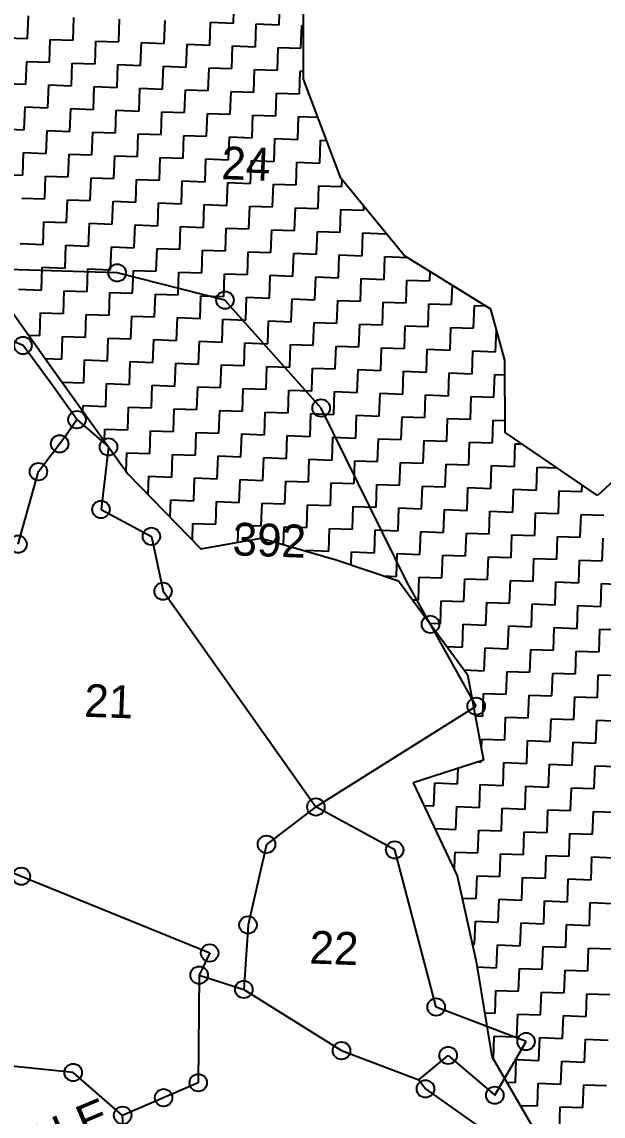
# Model space of a CAD drawing. Header units: metres. Extents: x 287345 to 291891, y 1993918 to 1999987.
# Drawn here: x 290887.5 to 291144, y 1997158.7 to 1997641.6 of the extents above; entities that cross this region are included whole.
import ezdxf
from ezdxf.enums import TextEntityAlignment as Align

# ---------------------------------------------------------------- set-up
doc = ezdxf.new("R2010")
doc.units = ezdxf.units.M
doc.header["$MEASUREMENT"] = 0
for name, color, linetype in [('POLY_HATCH', 12, 'Continuous'), ('POLY_PARCEL', 6, 'Continuous'), ('POLY_WATER', 4, 'Continuous'), ('TEXT_MAPIN', 7, 'Continuous'), ('TEXT_PARCEL', 7, 'Continuous')]:
    doc.layers.add(name, color=color, linetype=linetype)
doc.styles.get("Standard").update_dxf_attribs({"font": 'arial.ttf'})
doc.styles.add('TEXT_MAP', font='')
doc.styles.get('TEXT_MAP').set_extended_font_data('Kruti Dev 050')

msp = doc.modelspace()

# ---------------------------------------------------------------- linework, layer by layer
for centre in [(290929.58, 1997530.89), (290977.14, 1997518.84), (290888.03, 1997498.83), (291019.57, 1997471.23), (290911.83, 1997466.11), (290904.19, 1997455.44), (290925.74, 1997454.07), (290894.84, 1997443.15), (290922.45, 1997426.46), (290944.68, 1997414.59), (290885.85, 1997411.13), (290949.83, 1997390.38), (291067.81, 1997375.75), (291087.97, 1997339.62), (291017.25, 1997295.18), (290995.48, 1997278.67), (291052.03, 1997276.23), (290887.3, 1997264.6), (290987.31, 1997243.1), (290970.4, 1997230.73), (290965.73, 1997220.96), (290985.44, 1997214.65), (291070.32, 1997206.89), (291028.57, 1997187.63), (291109.99, 1997191.66), (291075.62, 1997185.53), (290910.17, 1997177.99), (290965.34, 1997173.45), (291065.59, 1997170.77), (291096.18, 1997167.96), (290950.06, 1997166.86), (290931.98, 1997159.07)]:
    msp.add_circle(centre, 3.85)
at = {"layer": 'POLY_HATCH', "linetype": 'Continuous'}
for p, q in [((290980.87, 1997641.11), (290981.23, 1997651.16)), ((291000.98, 1997640.4), (291001.34, 1997650.45)), ((290890.03, 1997634.26), (290890.38, 1997644.31)), ((290910.14, 1997633.54), (290910.49, 1997643.6)), ((290930.24, 1997632.83), (290930.6, 1997642.89)), ((290950.35, 1997632.12), (290950.71, 1997642.18)), ((290970.46, 1997631.41), (290970.82, 1997641.46)), ((290970.82, 1997641.46), (290980.87, 1997641.11)), ((290990.57, 1997630.7), (290990.93, 1997640.75)), ((290990.93, 1997640.75), (291000.98, 1997640.4)), ((291010.68, 1997629.99), (291011.04, 1997640.04)), ((291011.04, 1997640.04), (291011.75, 1997640.02)), ((290879.97, 1997634.61), (290890.03, 1997634.26)), ((290899.73, 1997623.85), (290900.08, 1997633.9)), ((290900.08, 1997633.9), (290910.14, 1997633.54)), ((290919.83, 1997623.13), (290920.19, 1997633.19)), ((290920.19, 1997633.19), (290930.24, 1997632.83)), ((290939.94, 1997622.42), (290940.3, 1997632.48)), ((290940.3, 1997632.48), (290950.35, 1997632.12)), ((290960.05, 1997621.71), (290960.41, 1997631.77)), ((290960.41, 1997631.77), (290970.46, 1997631.41)), ((290980.16, 1997621), (290980.52, 1997631.05)), ((290980.52, 1997631.05), (290990.57, 1997630.7)), ((291000.27, 1997620.29), (291000.63, 1997630.34)), ((291000.63, 1997630.34), (291010.68, 1997629.99)), ((290889.32, 1997614.15), (290889.67, 1997624.2)), ((290889.67, 1997624.2), (290899.73, 1997623.85)), ((290909.42, 1997613.44), (290909.78, 1997623.49)), ((290909.78, 1997623.49), (290919.83, 1997623.13)), ((290929.53, 1997612.72), (290929.89, 1997622.78)), ((290929.89, 1997622.78), (290939.94, 1997622.42)), ((290949.64, 1997612.01), (290950, 1997622.07)), ((290950, 1997622.07), (290960.05, 1997621.71)), ((290969.75, 1997611.3), (290970.11, 1997621.35)), ((290970.11, 1997621.35), (290980.16, 1997621)), ((290989.86, 1997610.59), (290990.22, 1997620.64)), ((290990.22, 1997620.64), (291000.27, 1997620.29)), ((291009.97, 1997609.88), (291010.32, 1997619.93)), ((291010.32, 1997619.93), (291011.79, 1997619.88)), ((290879.26, 1997614.5), (290889.32, 1997614.15)), ((290899.01, 1997603.74), (290899.37, 1997613.79)), ((290899.37, 1997613.79), (290909.42, 1997613.44)), ((290919.12, 1997603.02), (290919.48, 1997613.08)), ((290919.48, 1997613.08), (290929.53, 1997612.72)), ((290939.23, 1997602.31), (290939.59, 1997612.37)), ((290939.59, 1997612.37), (290949.64, 1997612.01)), ((290959.34, 1997601.6), (290959.7, 1997611.66)), ((290959.7, 1997611.66), (290969.75, 1997611.3)), ((290979.45, 1997600.89), (290979.81, 1997610.94)), ((290979.81, 1997610.94), (290989.86, 1997610.59)), ((290999.56, 1997600.18), (290999.91, 1997610.23)), ((290999.91, 1997610.23), (291009.97, 1997609.88)), ((290888.6, 1997594.04), (290888.96, 1997604.09)), ((290888.96, 1997604.09), (290899.01, 1997603.74)), ((290908.71, 1997593.33), (290909.07, 1997603.38)), ((290909.07, 1997603.38), (290919.12, 1997603.02)), ((290928.82, 1997592.61), (290929.18, 1997602.67)), ((290929.18, 1997602.67), (290939.23, 1997602.31)), ((290948.93, 1997591.9), (290949.29, 1997601.96)), ((290949.29, 1997601.96), (290959.34, 1997601.6)), ((290969.04, 1997591.19), (290969.4, 1997601.25)), ((290969.4, 1997601.25), (290979.45, 1997600.89)), ((290989.15, 1997590.48), (290989.5, 1997600.53)), ((290989.5, 1997600.53), (290999.56, 1997600.18)), ((291009.26, 1997589.77), (291009.61, 1997599.82)), ((291009.61, 1997599.82), (291018.19, 1997599.52)), ((290878.55, 1997594.39), (290888.6, 1997594.04)), ((290898.3, 1997583.63), (290898.66, 1997593.68)), ((290898.66, 1997593.68), (290908.71, 1997593.33)), ((290918.41, 1997582.92), (290918.77, 1997592.97)), ((290918.77, 1997592.97), (290928.82, 1997592.61)), ((290938.52, 1997582.2), (290938.88, 1997592.26)), ((290938.88, 1997592.26), (290948.93, 1997591.9)), ((290958.63, 1997581.49), (290958.99, 1997591.55)), ((290958.99, 1997591.55), (290969.04, 1997591.19)), ((290978.74, 1997580.78), (290979.09, 1997590.84)), ((290979.09, 1997590.84), (290989.15, 1997590.48)), ((290998.85, 1997580.07), (290999.2, 1997590.12)), ((290999.2, 1997590.12), (291009.26, 1997589.77)), ((291018.96, 1997579.36), (291019.31, 1997589.41)), ((291019.31, 1997589.41), (291022.05, 1997589.32)), ((290887.89, 1997573.93), (290888.25, 1997583.98)), ((290888.25, 1997583.98), (290898.3, 1997583.63)), ((290908, 1997573.22), (290908.36, 1997583.27)), ((290908.36, 1997583.27), (290918.41, 1997582.92)), ((290928.11, 1997572.51), (290928.47, 1997582.56)), ((290928.47, 1997582.56), (290938.52, 1997582.2)), ((290948.22, 1997571.79), (290948.57, 1997581.85)), ((290948.57, 1997581.85), (290958.63, 1997581.49)), ((290968.33, 1997571.08), (290968.68, 1997581.14)), ((290968.68, 1997581.14), (290978.74, 1997580.78)), ((290988.44, 1997570.37), (290988.79, 1997580.43)), ((290988.79, 1997580.43), (290998.85, 1997580.07)), ((291008.55, 1997569.66), (291008.9, 1997579.71)), ((291008.9, 1997579.71), (291018.96, 1997579.36)), ((290877.84, 1997574.28), (290887.89, 1997573.93)), ((290897.59, 1997563.52), (290897.95, 1997573.57)), ((290897.95, 1997573.57), (290908, 1997573.22)), ((290917.7, 1997562.81), (290918.06, 1997572.86)), ((290918.06, 1997572.86), (290928.11, 1997572.51)), ((290937.81, 1997562.1), (290938.16, 1997572.15)), ((290938.16, 1997572.15), (290948.22, 1997571.79)), ((290957.92, 1997561.38), (290958.27, 1997571.44)), ((290958.27, 1997571.44), (290968.33, 1997571.08)), ((290978.03, 1997560.67), (290978.38, 1997570.73)), ((290978.38, 1997570.73), (290988.44, 1997570.37)), ((290998.14, 1997559.96), (290998.49, 1997570.02)), ((290998.49, 1997570.02), (291008.55, 1997569.66)), ((291018.24, 1997559.25), (291018.6, 1997569.3)), ((291018.6, 1997569.3), (291028.66, 1997568.95)), ((291028.66, 1997568.95), (291028.77, 1997572.19)), ((290887.54, 1997563.87), (290897.59, 1997563.52)), ((290907.29, 1997553.11), (290907.65, 1997563.16)), ((290907.65, 1997563.16), (290917.7, 1997562.81)), ((290927.4, 1997552.4), (290927.75, 1997562.45)), ((290927.75, 1997562.45), (290937.81, 1997562.1)), ((290947.51, 1997551.69), (290947.86, 1997561.74)), ((290947.86, 1997561.74), (290957.92, 1997561.38)), ((290967.62, 1997550.97), (290967.97, 1997561.03)), ((290967.97, 1997561.03), (290978.03, 1997560.67)), ((290987.73, 1997550.26), (290988.08, 1997560.32)), ((290988.08, 1997560.32), (290998.14, 1997559.96)), ((291007.83, 1997549.55), (291008.19, 1997559.6)), ((291008.19, 1997559.6), (291018.24, 1997559.25)), ((291027.94, 1997548.84), (291028.3, 1997558.89)), ((291028.3, 1997558.89), (291038.35, 1997558.54)), ((291038.35, 1997558.54), (291038.42, 1997560.35)), ((290896.88, 1997543.41), (290897.24, 1997553.46)), ((290897.24, 1997553.46), (290907.29, 1997553.11)), ((290916.99, 1997542.7), (290917.34, 1997552.75)), ((290917.34, 1997552.75), (290927.4, 1997552.4)), ((290937.1, 1997541.99), (290937.45, 1997552.04)), ((290937.45, 1997552.04), (290947.51, 1997551.69)), ((290957.21, 1997541.27), (290957.56, 1997551.33)), ((290957.56, 1997551.33), (290967.62, 1997550.97)), ((290977.32, 1997540.56), (290977.67, 1997550.62)), ((290977.67, 1997550.62), (290987.73, 1997550.26)), ((290997.42, 1997539.85), (290997.78, 1997549.91)), ((290997.78, 1997549.91), (291007.83, 1997549.55)), ((291017.53, 1997539.14), (291017.89, 1997549.19)), ((291017.89, 1997549.19), (291027.94, 1997548.84)), ((291037.64, 1997538.43), (291038, 1997548.48)), ((291038, 1997548.48), (291048.05, 1997548.13)), ((291048.05, 1997548.13), (291048.07, 1997548.51)), ((290886.82, 1997543.77), (290896.88, 1997543.41)), ((290906.58, 1997533), (290906.93, 1997543.05)), ((290906.93, 1997543.05), (290916.99, 1997542.7)), ((290926.69, 1997532.29), (290927.04, 1997542.34)), ((290927.04, 1997542.34), (290937.1, 1997541.99)), ((290946.8, 1997531.58), (290947.15, 1997541.63)), ((290947.15, 1997541.63), (290957.21, 1997541.27)), ((290966.9, 1997530.86), (290967.26, 1997540.92)), ((290967.26, 1997540.92), (290977.32, 1997540.56)), ((290987.01, 1997530.15), (290987.37, 1997540.21)), ((290987.37, 1997540.21), (290997.42, 1997539.85)), ((291007.12, 1997529.44), (291007.48, 1997539.5)), ((291007.48, 1997539.5), (291017.53, 1997539.14)), ((291027.23, 1997528.73), (291027.59, 1997538.78)), ((291027.59, 1997538.78), (291037.64, 1997538.43)), ((291047.34, 1997528.02), (291047.7, 1997538.07)), ((291047.7, 1997538.07), (291057.39, 1997537.73)), ((290896.17, 1997523.3), (290896.52, 1997533.35)), ((290896.52, 1997533.35), (290906.58, 1997533)), ((290916.28, 1997522.59), (290916.63, 1997532.64)), ((290916.63, 1997532.64), (290926.69, 1997532.29)), ((290936.39, 1997521.88), (290936.74, 1997531.93)), ((290936.74, 1997531.93), (290946.8, 1997531.58)), ((290956.49, 1997521.17), (290956.85, 1997531.22)), ((290956.85, 1997531.22), (290966.9, 1997530.86)), ((290976.6, 1997520.45), (290976.96, 1997530.51)), ((290976.96, 1997530.51), (290987.01, 1997530.15)), ((290996.71, 1997519.74), (290997.07, 1997529.8)), ((290997.07, 1997529.8), (291007.12, 1997529.44)), ((291067.45, 1997527.31), (291067.6, 1997531.41)), ((291016.82, 1997519.03), (291017.18, 1997529.09)), ((291017.18, 1997529.09), (291027.23, 1997528.73)), ((291036.93, 1997518.32), (291037.29, 1997528.37)), ((291037.29, 1997528.37), (291047.34, 1997528.02)), ((291057.04, 1997517.61), (291057.4, 1997527.66)), ((291057.4, 1997527.66), (291067.45, 1997527.31)), ((291077.15, 1997516.9), (291077.45, 1997525.32)), ((290886.11, 1997523.66), (290896.17, 1997523.3)), ((290905.87, 1997512.89), (290906.22, 1997522.94)), ((290906.22, 1997522.94), (290916.28, 1997522.59)), ((290925.98, 1997512.18), (290926.33, 1997522.23)), ((290926.33, 1997522.23), (290936.39, 1997521.88)), ((290946.08, 1997511.47), (290946.44, 1997521.52)), ((290946.44, 1997521.52), (290956.49, 1997521.17)), ((290966.19, 1997510.76), (290966.55, 1997520.81)), ((290966.55, 1997520.81), (290976.6, 1997520.45)), ((290986.3, 1997510.04), (290986.66, 1997520.1)), ((290986.66, 1997520.1), (290996.71, 1997519.74)), ((291006.41, 1997509.33), (291006.77, 1997519.39)), ((291006.77, 1997519.39), (291016.82, 1997519.03)), ((291026.52, 1997508.62), (291026.88, 1997518.68)), ((291026.88, 1997518.68), (291036.93, 1997518.32)), ((291046.63, 1997507.91), (291046.99, 1997517.96)), ((291046.99, 1997517.96), (291057.04, 1997517.61)), ((291066.74, 1997507.2), (291067.09, 1997517.25)), ((291067.09, 1997517.25), (291077.15, 1997516.9)), ((291086.85, 1997506.49), (291087.2, 1997516.54)), ((291087.2, 1997516.54), (291091.89, 1997516.37)), ((290895.46, 1997503.19), (290895.81, 1997513.25)), ((290895.81, 1997513.25), (290905.87, 1997512.89)), ((290915.57, 1997502.48), (290915.92, 1997512.53)), ((290915.92, 1997512.53), (290925.98, 1997512.18)), ((290935.67, 1997501.77), (290936.03, 1997511.82)), ((290936.03, 1997511.82), (290946.08, 1997511.47)), ((290955.78, 1997501.06), (290956.14, 1997511.11)), ((290956.14, 1997511.11), (290966.19, 1997510.76)), ((290975.89, 1997500.35), (290976.25, 1997510.4)), ((290976.25, 1997510.4), (290986.3, 1997510.04)), ((290996, 1997499.63), (290996.36, 1997509.69)), ((290996.36, 1997509.69), (291006.41, 1997509.33)), ((291016.11, 1997498.92), (291016.47, 1997508.98)), ((291016.47, 1997508.98), (291026.52, 1997508.62)), ((291036.22, 1997498.21), (291036.57, 1997508.26)), ((291036.57, 1997508.26), (291046.63, 1997507.91)), ((291056.33, 1997497.5), (291056.68, 1997507.55)), ((291056.68, 1997507.55), (291066.74, 1997507.2)), ((291076.44, 1997496.79), (291076.79, 1997506.84)), ((291076.79, 1997506.84), (291086.85, 1997506.49)), ((291096.55, 1997496.08), (291096.89, 1997505.76)), ((290890.55, 1997503.37), (290895.46, 1997503.19)), ((290905.15, 1997492.78), (290905.51, 1997502.84)), ((290905.51, 1997502.84), (290915.57, 1997502.48)), ((290925.26, 1997492.07), (290925.62, 1997502.12)), ((290925.62, 1997502.12), (290935.67, 1997501.77)), ((290945.37, 1997491.36), (290945.73, 1997501.41)), ((290945.73, 1997501.41), (290955.78, 1997501.06)), ((290965.48, 1997490.65), (290965.84, 1997500.7)), ((290965.84, 1997500.7), (290975.89, 1997500.35)), ((290985.59, 1997489.93), (290985.95, 1997499.99)), ((290985.95, 1997499.99), (290996, 1997499.63)), ((291005.7, 1997489.22), (291006.06, 1997499.28)), ((291006.06, 1997499.28), (291016.11, 1997498.92)), ((291025.81, 1997488.51), (291026.16, 1997498.57)), ((291026.16, 1997498.57), (291036.22, 1997498.21)), ((291045.92, 1997487.8), (291046.27, 1997497.85)), ((291046.27, 1997497.85), (291056.33, 1997497.5)), ((291066.03, 1997487.09), (291066.38, 1997497.14)), ((291066.38, 1997497.14), (291076.44, 1997496.79)), ((291086.14, 1997486.38), (291086.49, 1997496.43)), ((291086.49, 1997496.43), (291096.55, 1997496.08)), ((290897.86, 1997493.04), (290905.15, 1997492.78)), ((290914.85, 1997482.37), (290915.21, 1997492.43)), ((290915.21, 1997492.43), (290925.26, 1997492.07)), ((290934.96, 1997481.66), (290935.32, 1997491.71)), ((290935.32, 1997491.71), (290945.37, 1997491.36)), ((290955.07, 1997480.95), (290955.43, 1997491)), ((290955.43, 1997491), (290965.48, 1997490.65)), ((290975.18, 1997480.24), (290975.54, 1997490.29)), ((290975.54, 1997490.29), (290985.59, 1997489.93)), ((290995.29, 1997479.52), (290995.65, 1997489.58)), ((290995.65, 1997489.58), (291005.7, 1997489.22)), ((291015.4, 1997478.81), (291015.75, 1997488.87)), ((291015.75, 1997488.87), (291025.81, 1997488.51)), ((291035.51, 1997478.1), (291035.86, 1997488.16)), ((291035.86, 1997488.16), (291045.92, 1997487.8)), ((291055.62, 1997477.39), (291055.97, 1997487.44)), ((291055.97, 1997487.44), (291066.03, 1997487.09)), ((291075.73, 1997476.68), (291076.08, 1997486.73)), ((291076.08, 1997486.73), (291086.14, 1997486.38)), ((291095.83, 1997475.97), (291096.19, 1997486.02)), ((291096.19, 1997486.02), (291100.61, 1997485.86)), ((290905.21, 1997482.71), (290914.85, 1997482.37)), ((290924.55, 1997471.96), (290924.91, 1997482.02)), ((290924.91, 1997482.02), (290934.96, 1997481.66)), ((290944.66, 1997471.25), (290945.02, 1997481.3)), ((290945.02, 1997481.3), (290955.07, 1997480.95)), ((290964.77, 1997470.54), (290965.13, 1997480.59)), ((290965.13, 1997480.59), (290975.18, 1997480.24)), ((290984.88, 1997469.83), (290985.23, 1997479.88)), ((290985.23, 1997479.88), (290995.29, 1997479.52)), ((291004.99, 1997469.11), (291005.34, 1997479.17)), ((291005.34, 1997479.17), (291015.4, 1997478.81)), ((291025.1, 1997468.4), (291025.45, 1997478.46)), ((291025.45, 1997478.46), (291035.51, 1997478.1)), ((291045.21, 1997467.69), (291045.56, 1997477.75)), ((291045.56, 1997477.75), (291055.62, 1997477.39)), ((291065.32, 1997466.98), (291065.67, 1997477.03)), ((291065.67, 1997477.03), (291075.73, 1997476.68)), ((291085.42, 1997466.27), (291085.78, 1997476.32)), ((291085.78, 1997476.32), (291095.83, 1997475.97)), ((290914.41, 1997469.92), (290914.5, 1997472.32)), ((290914.5, 1997472.32), (290924.55, 1997471.96)), ((290934.25, 1997461.55), (290934.61, 1997471.6)), ((290934.61, 1997471.6), (290944.66, 1997471.25)), ((290954.36, 1997460.84), (290954.72, 1997470.89)), ((290954.72, 1997470.89), (290964.77, 1997470.54)), ((290974.47, 1997460.13), (290974.82, 1997470.18)), ((290974.82, 1997470.18), (290984.88, 1997469.83)), ((290994.58, 1997459.42), (290994.93, 1997469.47)), ((290994.93, 1997469.47), (291004.99, 1997469.11)), ((291014.69, 1997458.7), (291015.04, 1997468.76)), ((291015.04, 1997468.76), (291025.1, 1997468.4)), ((291034.8, 1997457.99), (291035.15, 1997468.05)), ((291035.15, 1997468.05), (291045.21, 1997467.69)), ((291054.9, 1997457.28), (291055.26, 1997467.34)), ((291055.26, 1997467.34), (291065.32, 1997466.98)), ((291075.01, 1997456.57), (291075.37, 1997466.62)), ((291075.37, 1997466.62), (291085.42, 1997466.27)), ((290924.01, 1997456.59), (290924.2, 1997461.91)), ((290924.2, 1997461.91), (290934.25, 1997461.55)), ((291095.12, 1997455.86), (291095.48, 1997465.91)), ((291095.48, 1997465.91), (291100.78, 1997465.72)), ((290943.95, 1997451.14), (290944.31, 1997461.19)), ((290944.31, 1997461.19), (290954.36, 1997460.84)), ((290964.06, 1997450.43), (290964.41, 1997460.48)), ((290964.41, 1997460.48), (290974.47, 1997460.13)), ((290984.17, 1997449.72), (290984.52, 1997459.77)), ((290984.52, 1997459.77), (290994.58, 1997459.42)), ((291004.28, 1997449.01), (291004.63, 1997459.06)), ((291004.63, 1997459.06), (291014.69, 1997458.7)), ((291024.39, 1997448.29), (291024.74, 1997458.35)), ((291024.74, 1997458.35), (291034.8, 1997457.99)), ((291044.49, 1997447.58), (291044.85, 1997457.64)), ((291044.85, 1997457.64), (291054.9, 1997457.28)), ((291064.6, 1997446.87), (291064.96, 1997456.93)), ((291064.96, 1997456.93), (291075.01, 1997456.57)), ((291084.71, 1997446.16), (291085.07, 1997456.21)), ((291085.07, 1997456.21), (291095.12, 1997455.86)), ((291104.82, 1997445.45), (291105.18, 1997455.5)), ((291105.18, 1997455.5), (291108.14, 1997455.4)), ((290933.6, 1997443.25), (290933.9, 1997451.5)), ((290933.9, 1997451.5), (290943.95, 1997451.14)), ((290953.65, 1997440.73), (290954, 1997450.78)), ((290954, 1997450.78), (290964.06, 1997450.43)), ((290973.76, 1997440.02), (290974.11, 1997450.07)), ((290974.11, 1997450.07), (290984.17, 1997449.72)), ((290993.87, 1997439.31), (290994.22, 1997449.36)), ((290994.22, 1997449.36), (291004.28, 1997449.01)), ((291013.98, 1997438.6), (291014.33, 1997448.65)), ((291014.33, 1997448.65), (291024.39, 1997448.29)), ((291034.08, 1997437.88), (291034.44, 1997447.94)), ((291034.44, 1997447.94), (291044.49, 1997447.58)), ((291054.19, 1997437.17), (291054.55, 1997447.23)), ((291054.55, 1997447.23), (291064.6, 1997446.87)), ((291074.3, 1997436.46), (291074.66, 1997446.51)), ((291074.66, 1997446.51), (291084.71, 1997446.16)), ((291094.41, 1997435.75), (291094.77, 1997445.8)), ((291094.77, 1997445.8), (291104.82, 1997445.45)), ((291114.52, 1997435.04), (291114.88, 1997445.09)), ((291114.88, 1997445.09), (291123.66, 1997444.78)), ((290943.31, 1997433.01), (290943.59, 1997441.09)), ((290943.59, 1997441.09), (290953.65, 1997440.73)), ((290963.35, 1997430.32), (290963.7, 1997440.37)), ((290963.7, 1997440.37), (290973.76, 1997440.02)), ((290983.46, 1997429.61), (290983.81, 1997439.66)), ((290983.81, 1997439.66), (290993.87, 1997439.31)), ((291003.57, 1997428.9), (291003.92, 1997438.95)), ((291003.92, 1997438.95), (291013.98, 1997438.6)), ((291023.67, 1997428.18), (291024.03, 1997438.24)), ((291024.03, 1997438.24), (291034.08, 1997437.88)), ((291043.78, 1997427.47), (291044.14, 1997437.53)), ((291044.14, 1997437.53), (291054.19, 1997437.17)), ((291063.89, 1997426.76), (291064.25, 1997436.82)), ((291064.25, 1997436.82), (291074.3, 1997436.46)), ((291084, 1997426.05), (291084.36, 1997436.1)), ((291084.36, 1997436.1), (291094.41, 1997435.75)), ((291104.11, 1997425.34), (291104.47, 1997435.39)), ((291104.47, 1997435.39), (291114.52, 1997435.04)), ((291124.22, 1997424.63), (291124.57, 1997434.68)), ((291124.57, 1997434.68), (291134.63, 1997434.33)), ((291134.63, 1997434.33), (291134.73, 1997437.21)), ((290953.02, 1997423.02), (290953.29, 1997430.68)), ((290953.29, 1997430.68), (290963.35, 1997430.32)), ((290973.05, 1997419.91), (290973.4, 1997429.96)), ((290973.4, 1997429.96), (290983.46, 1997429.61)), ((290993.15, 1997419.2), (290993.51, 1997429.25)), ((290993.51, 1997429.25), (291003.57, 1997428.9)), ((291013.26, 1997418.49), (291013.62, 1997428.54)), ((291013.62, 1997428.54), (291023.67, 1997428.18)), ((291033.37, 1997417.77), (291033.73, 1997427.83)), ((291033.73, 1997427.83), (291043.78, 1997427.47)), ((291053.48, 1997417.06), (291053.84, 1997427.12)), ((291053.84, 1997427.12), (291063.89, 1997426.76)), ((291073.59, 1997416.35), (291073.95, 1997426.41)), ((291073.95, 1997426.41), (291084, 1997426.05)), ((291093.7, 1997415.64), (291094.06, 1997425.69)), ((291094.06, 1997425.69), (291104.11, 1997425.34)), ((291113.81, 1997414.93), (291114.16, 1997424.98)), ((291114.16, 1997424.98), (291124.22, 1997424.63)), ((291133.92, 1997414.22), (291134.27, 1997424.27)), ((291134.27, 1997424.27), (291144.33, 1997423.92)), ((290962.74, 1997413.04), (290962.99, 1997420.27)), ((290962.99, 1997420.27), (290973.05, 1997419.91)), ((290982.83, 1997411.97), (290983.1, 1997419.55)), ((290983.1, 1997419.55), (290993.15, 1997419.2)), ((291002.93, 1997410.93), (291003.21, 1997418.84)), ((291003.21, 1997418.84), (291013.26, 1997418.49)), ((291022.96, 1997408.08), (291023.32, 1997418.13)), ((291023.32, 1997418.13), (291033.37, 1997417.77)), ((291043.07, 1997407.36), (291043.43, 1997417.42)), ((291043.43, 1997417.42), (291053.48, 1997417.06)), ((291063.18, 1997406.65), (291063.54, 1997416.71)), ((291063.54, 1997416.71), (291073.59, 1997416.35)), ((291083.29, 1997405.94), (291083.65, 1997416)), ((291083.65, 1997416), (291093.7, 1997415.64)), ((291103.4, 1997405.23), (291103.75, 1997415.28)), ((291103.75, 1997415.28), (291113.81, 1997414.93)), ((291123.51, 1997404.52), (291123.86, 1997414.57)), ((291123.86, 1997414.57), (291133.92, 1997414.22)), ((291143.62, 1997403.81), (291143.97, 1997413.86)), ((291012.89, 1997408.06), (291012.91, 1997408.43)), ((291012.91, 1997408.43), (291022.96, 1997408.08)), ((291032.81, 1997401.99), (291033.02, 1997407.72)), ((291033.02, 1997407.72), (291043.07, 1997407.36)), ((291052.77, 1997396.95), (291053.13, 1997407.01)), ((291053.13, 1997407.01), (291063.18, 1997406.65)), ((291072.88, 1997396.24), (291073.23, 1997406.3)), ((291073.23, 1997406.3), (291083.29, 1997405.94)), ((291092.99, 1997395.53), (291093.34, 1997405.59)), ((291093.34, 1997405.59), (291103.4, 1997405.23)), ((291113.1, 1997394.82), (291113.45, 1997404.87)), ((291113.45, 1997404.87), (291123.51, 1997404.52)), ((291133.21, 1997394.11), (291133.56, 1997404.16)), ((291133.56, 1997404.16), (291143.62, 1997403.81)), ((291047.07, 1997397.16), (291052.77, 1997396.95)), ((291062.47, 1997386.54), (291062.82, 1997396.6)), ((291062.82, 1997396.6), (291072.88, 1997396.24)), ((291082.58, 1997385.83), (291082.93, 1997395.89)), ((291082.93, 1997395.89), (291092.99, 1997395.53)), ((291102.69, 1997385.12), (291103.04, 1997395.18)), ((291103.04, 1997395.18), (291113.1, 1997394.82)), ((291122.8, 1997384.41), (291123.15, 1997394.46)), ((291123.15, 1997394.46), (291133.21, 1997394.11)), ((291142.9, 1997383.7), (291143.26, 1997393.75)), ((291143.26, 1997393.75), (291153.32, 1997393.4)), ((291059.74, 1997386.64), (291062.47, 1997386.54)), ((291072.17, 1997376.13), (291072.52, 1997386.19)), ((291072.52, 1997386.19), (291082.58, 1997385.83)), ((291092.28, 1997375.42), (291092.63, 1997385.48)), ((291092.63, 1997385.48), (291102.69, 1997385.12)), ((291112.39, 1997374.71), (291112.74, 1997384.76)), ((291112.74, 1997384.76), (291122.8, 1997384.41)), ((291132.49, 1997374), (291132.85, 1997384.05)), ((291132.85, 1997384.05), (291142.9, 1997383.7)), ((291067.37, 1997376.3), (291072.17, 1997376.13)), ((291081.87, 1997365.72), (291082.22, 1997375.78)), ((291082.22, 1997375.78), (291092.28, 1997375.42)), ((291101.98, 1997365.01), (291102.33, 1997375.07)), ((291102.33, 1997375.07), (291112.39, 1997374.71)), ((291122.08, 1997364.3), (291122.44, 1997374.35)), ((291122.44, 1997374.35), (291132.49, 1997374)), ((291142.19, 1997363.59), (291142.55, 1997373.64)), ((291142.55, 1997373.64), (291152.6, 1997373.29)), ((291074.99, 1997365.97), (291081.87, 1997365.72)), ((291091.56, 1997355.31), (291091.92, 1997365.37)), ((291091.92, 1997365.37), (291101.98, 1997365.01)), ((291111.67, 1997354.6), (291112.03, 1997364.66)), ((291112.03, 1997364.66), (291122.08, 1997364.3)), ((291131.78, 1997353.89), (291132.14, 1997363.94)), ((291132.14, 1997363.94), (291142.19, 1997363.59)), ((291082.61, 1997355.63), (291091.56, 1997355.31)), ((291101.26, 1997344.9), (291101.62, 1997354.96)), ((291101.62, 1997354.96), (291111.67, 1997354.6)), ((291121.37, 1997344.19), (291121.73, 1997354.25)), ((291121.73, 1997354.25), (291131.78, 1997353.89)), ((291141.48, 1997343.48), (291141.84, 1997353.53)), ((291141.84, 1997353.53), (291151.89, 1997353.18)), ((291090.85, 1997335.2), (291091.21, 1997345.26)), ((291091.21, 1997345.26), (291101.26, 1997344.9)), ((291110.96, 1997334.49), (291111.32, 1997344.55)), ((291111.32, 1997344.55), (291121.37, 1997344.19)), ((291131.07, 1997333.78), (291131.43, 1997343.84)), ((291131.43, 1997343.84), (291141.48, 1997343.48)), ((291087.52, 1997335.32), (291090.85, 1997335.2)), ((291100.55, 1997324.79), (291100.91, 1997334.85)), ((291100.91, 1997334.85), (291110.96, 1997334.49)), ((291120.66, 1997324.08), (291121.02, 1997334.14)), ((291121.02, 1997334.14), (291131.07, 1997333.78)), ((291140.77, 1997323.37), (291141.13, 1997333.42)), ((291141.13, 1997333.42), (291151.18, 1997333.07)), ((291090.32, 1997320.23), (291090.5, 1997325.15)), ((291090.5, 1997325.15), (291100.55, 1997324.79)), ((291110.25, 1997314.38), (291110.61, 1997324.44)), ((291110.61, 1997324.44), (291120.66, 1997324.08)), ((291130.36, 1997313.67), (291130.72, 1997323.73)), ((291130.72, 1997323.73), (291140.77, 1997323.37)), ((291079.73, 1997305.4), (291079.97, 1997312.17)), ((291089.12, 1997315.13), (291090.14, 1997315.09)), ((291090.14, 1997315.09), (291090.15, 1997315.47)), ((291099.84, 1997304.68), (291100.2, 1997314.74)), ((291100.2, 1997314.74), (291110.25, 1997314.38)), ((291119.95, 1997303.97), (291120.31, 1997314.03)), ((291120.31, 1997314.03), (291130.36, 1997313.67)), ((291140.06, 1997303.26), (291140.41, 1997313.32)), ((291140.41, 1997313.32), (291150.47, 1997312.96)), ((291069.32, 1997295.7), (291069.68, 1997305.75)), ((291069.68, 1997305.75), (291079.73, 1997305.4)), ((291089.43, 1997294.99), (291089.79, 1997305.04)), ((291089.79, 1997305.04), (291099.84, 1997304.68)), ((291109.54, 1997294.27), (291109.89, 1997304.33)), ((291109.89, 1997304.33), (291119.95, 1997303.97)), ((291129.65, 1997293.56), (291130, 1997303.62)), ((291130, 1997303.62), (291140.06, 1997303.26)), ((291064.9, 1997295.85), (291069.32, 1997295.7)), ((291079.02, 1997285.29), (291079.38, 1997295.34)), ((291079.38, 1997295.34), (291089.43, 1997294.99)), ((291099.13, 1997284.58), (291099.48, 1997294.63)), ((291099.48, 1997294.63), (291109.54, 1997294.27)), ((291119.24, 1997283.86), (291119.59, 1997293.92)), ((291119.59, 1997293.92), (291129.65, 1997293.56)), ((291139.35, 1997283.15), (291139.7, 1997293.21)), ((291139.7, 1997293.21), (291149.76, 1997292.85)), ((291069.75, 1997285.62), (291079.02, 1997285.29)), ((291088.72, 1997274.88), (291089.07, 1997284.93)), ((291089.07, 1997284.93), (291099.13, 1997284.58)), ((291108.83, 1997274.17), (291109.18, 1997284.22)), ((291109.18, 1997284.22), (291119.24, 1997283.86)), ((291128.96, 1997274.21), (291129.29, 1997283.51)), ((291129.29, 1997283.51), (291139.35, 1997283.15)), ((291078.58, 1997272.83), (291078.66, 1997275.23)), ((291078.66, 1997275.23), (291088.72, 1997274.88)), ((291098.42, 1997264.47), (291098.73, 1997273.38)), ((291098.73, 1997273.38), (291098.77, 1997274.52)), ((291098.77, 1997274.52), (291108.83, 1997274.17)), ((291118.53, 1997263.76), (291118.88, 1997273.81)), ((291118.88, 1997273.81), (291128.94, 1997273.45)), ((291128.94, 1997273.45), (291128.96, 1997274.21)), ((291078.39, 1997267.37), (291078.58, 1997272.83)), ((291138.64, 1997263.04), (291138.99, 1997273.1)), ((291138.99, 1997273.1), (291149.05, 1997272.74)), ((291088.01, 1997254.77), (291088.36, 1997264.82)), ((291088.36, 1997264.82), (291098.42, 1997264.47)), ((291108.12, 1997254.06), (291108.47, 1997264.11)), ((291108.47, 1997264.11), (291118.53, 1997263.76)), ((291128.23, 1997253.34), (291128.58, 1997263.4)), ((291128.58, 1997263.4), (291138.64, 1997263.04)), ((291081.78, 1997254.99), (291088.01, 1997254.77)), ((291097.71, 1997244.36), (291098.06, 1997254.41)), ((291098.06, 1997254.41), (291108.12, 1997254.06)), ((291117.81, 1997243.65), (291118.17, 1997253.7)), ((291118.17, 1997253.7), (291128.23, 1997253.34)), ((291137.92, 1997242.93), (291138.28, 1997252.99)), ((291138.28, 1997252.99), (291148.33, 1997252.63)), ((291087.3, 1997234.66), (291087.65, 1997244.71)), ((291087.65, 1997244.71), (291097.71, 1997244.36)), ((291107.4, 1997233.95), (291107.76, 1997244)), ((291107.76, 1997244), (291117.81, 1997243.65)), ((291127.51, 1997233.24), (291127.87, 1997243.29)), ((291127.87, 1997243.29), (291137.92, 1997242.93)), ((291086.29, 1997234.69), (291087.3, 1997234.66)), ((291096.99, 1997224.25), (291097.35, 1997234.3)), ((291097.35, 1997234.3), (291107.4, 1997233.95)), ((291117.1, 1997223.54), (291117.46, 1997233.59)), ((291117.46, 1997233.59), (291127.51, 1997233.24)), ((291137.21, 1997222.83), (291137.57, 1997232.88)), ((291137.57, 1997232.88), (291147.62, 1997232.52)), ((291088.4, 1997224.55), (291096.99, 1997224.25)), ((291106.69, 1997213.84), (291107.05, 1997223.89)), ((291107.05, 1997223.89), (291117.1, 1997223.54)), ((291126.8, 1997213.13), (291127.16, 1997223.18)), ((291127.16, 1997223.18), (291137.21, 1997222.83)), ((291096.28, 1997204.14), (291096.64, 1997214.19)), ((291096.64, 1997214.19), (291106.69, 1997213.84)), ((291116.39, 1997203.43), (291116.75, 1997213.48)), ((291116.75, 1997213.48), (291126.8, 1997213.13)), ((291136.5, 1997202.72), (291136.86, 1997212.77)), ((291136.86, 1997212.77), (291146.91, 1997212.42)), ((291091.71, 1997204.3), (291096.28, 1997204.14)), ((291105.98, 1997193.73), (291106.34, 1997203.78)), ((291106.34, 1997203.78), (291116.39, 1997203.43)), ((291126.09, 1997193.02), (291126.45, 1997203.07)), ((291126.45, 1997203.07), (291136.5, 1997202.72)), ((291095.57, 1997184.03), (291095.93, 1997194.09)), ((291095.93, 1997194.09), (291105.98, 1997193.73)), ((291115.68, 1997183.32), (291116.04, 1997193.37)), ((291116.04, 1997193.37), (291126.09, 1997193.02)), ((291135.79, 1997182.61), (291136.14, 1997192.66)), ((291136.14, 1997192.66), (291146.2, 1997192.31)), ((291095.45, 1997184.04), (291095.57, 1997184.03)), ((291105.27, 1997173.62), (291105.63, 1997183.67)), ((291105.63, 1997183.67), (291115.68, 1997183.32)), ((291125.38, 1997172.91), (291125.73, 1997182.96)), ((291125.73, 1997182.96), (291135.79, 1997182.61)), ((291101.42, 1997173.76), (291105.27, 1997173.62)), ((291114.97, 1997163.21), (291115.32, 1997173.26)), ((291115.32, 1997173.26), (291125.38, 1997172.91)), ((291135.08, 1997162.5), (291135.43, 1997172.55)), ((291135.43, 1997172.55), (291145.49, 1997172.2)), ((291107.4, 1997163.48), (291114.97, 1997163.21)), ((291124.67, 1997152.8), (291125.02, 1997162.85)), ((291125.02, 1997162.85), (291135.08, 1997162.5))]:
    msp.add_line(p, q, dxfattribs=at)
at = {"layer": 'POLY_HATCH'}
for p, q in [((291011.79, 1997616.41), (291011.73, 1997653.93)), ((291028.32, 1997572.74), (291011.79, 1997616.41)), ((291056.31, 1997538.4), (291028.32, 1997572.74)), ((291094.4, 1997514.82), (291056.31, 1997538.4)), ((290881.34, 1997516.37), (290902.53, 1997486.44)), ((291100.56, 1997492.37), (291094.4, 1997514.82)), ((291100.82, 1997460.4), (291100.56, 1997492.37)), ((290902.53, 1997486.44), (290934.33, 1997442.23)), ((291141.55, 1997432.56), (291100.82, 1997460.4)), ((291171.74, 1997460.67), (291141.55, 1997432.56)), ((290934.33, 1997442.23), (290966.53, 1997409.13)), ((290966.53, 1997409.13), (290993.11, 1997413.75)), ((290993.11, 1997413.75), (291026.15, 1997404.25)), ((291026.15, 1997404.25), (291053.63, 1997394.94)), ((291053.63, 1997394.94), (291084.14, 1997353.56)), ((291084.14, 1997353.56), (291091.15, 1997315.79)), ((291091.15, 1997315.79), (291060.2, 1997305.77)), ((291060.2, 1997305.77), (291079.61, 1997264.78)), ((291079.61, 1997264.78), (291088, 1997226.97)), ((291088, 1997226.97), (291094.86, 1997185.04)), ((291094.86, 1997185.04), (291117.15, 1997146.73))]:
    msp.add_line(p, q, dxfattribs=at)
at = {"layer": 'POLY_PARCEL'}
for p, q in [((290929.58, 1997530.89), (290862.65, 1997532.83)), ((290977.14, 1997518.84), (290929.58, 1997530.89)), ((291019.57, 1997471.23), (290977.14, 1997518.84)), ((290888.03, 1997498.83), (290870.26, 1997506.39)), ((290899.94, 1997482.7), (290888.03, 1997498.83)), ((290911.83, 1997466.11), (290899.94, 1997482.7)), ((291057.48, 1997394.28), (291019.57, 1997471.23)), ((290906.48, 1997458.45), (290911.83, 1997466.11)), ((290911.83, 1997466.11), (290925.74, 1997454.07)), ((290894.84, 1997443.15), (290906.48, 1997458.45)), ((290925.74, 1997454.07), (290922.45, 1997426.46)), ((290885.85, 1997411.13), (290894.84, 1997443.15)), ((290922.45, 1997426.46), (290944.68, 1997414.59)), ((290944.68, 1997414.59), (290949.83, 1997390.38)), ((291087.97, 1997339.62), (291057.48, 1997394.28)), ((290949.83, 1997390.38), (291017.25, 1997295.18)), ((291017.25, 1997295.18), (291087.97, 1997339.62)), ((291017.25, 1997295.18), (290995.48, 1997278.67)), ((291052.03, 1997276.23), (291017.25, 1997295.18)), ((290995.48, 1997278.67), (290987.31, 1997243.1)), ((291070.32, 1997206.89), (291052.03, 1997276.23)), ((290882.18, 1997266.69), (290970.4, 1997230.73)), ((290987.31, 1997243.1), (290985.44, 1997214.65)), ((290970.4, 1997230.73), (290965.73, 1997220.96)), ((290965.73, 1997220.96), (290965.34, 1997173.45)), ((290965.73, 1997220.96), (290985.44, 1997214.65)), ((290985.44, 1997214.65), (291028.57, 1997187.63)), ((291109.99, 1997191.66), (291070.32, 1997206.89)), ((291096.18, 1997167.96), (291109.99, 1997191.66)), ((291028.57, 1997187.63), (291062.7, 1997174.76)), ((291062.7, 1997174.76), (291075.62, 1997185.53)), ((291075.62, 1997185.53), (291096.18, 1997167.96)), ((290965.34, 1997173.45), (290931.98, 1997159.07)), ((291062.7, 1997174.76), (291065.59, 1997170.77)), ((291065.59, 1997170.77), (291127.59, 1997127.1))]:
    msp.add_line(p, q, dxfattribs=at)
at = {"layer": 'POLY_WATER'}
for p, q in [((290910.17, 1997177.99), (290878.73, 1997181.26)), ((290931.98, 1997159.07), (290910.17, 1997177.99)), ((290933.64, 1997132.66), (290931.98, 1997159.07))]:
    msp.add_line(p, q, dxfattribs=at)

# ---------------------------------------------------------------- texts
at = {"layer": 'TEXT_MAPIN'}
msp.add_text('TALE', height=14.488, rotation=22.7359, dxfattribs=at).set_placement((290881.17, 1997134.28))
at = {"layer": 'TEXT_PARCEL', "style": 'TEXT_MAP'}
for s, p in [('24', (290986.41, 1997579.22)), ('392', (290996.74, 1997412.94)), ('21', (290925.88, 1997341.97)), ('22', (291025.26, 1997233.07))]:
    msp.add_text(s, height=14.488, rotation=357.9734, dxfattribs=at).set_placement(p, align=Align.MIDDLE)

doc.saveas('drawing.dxf')
